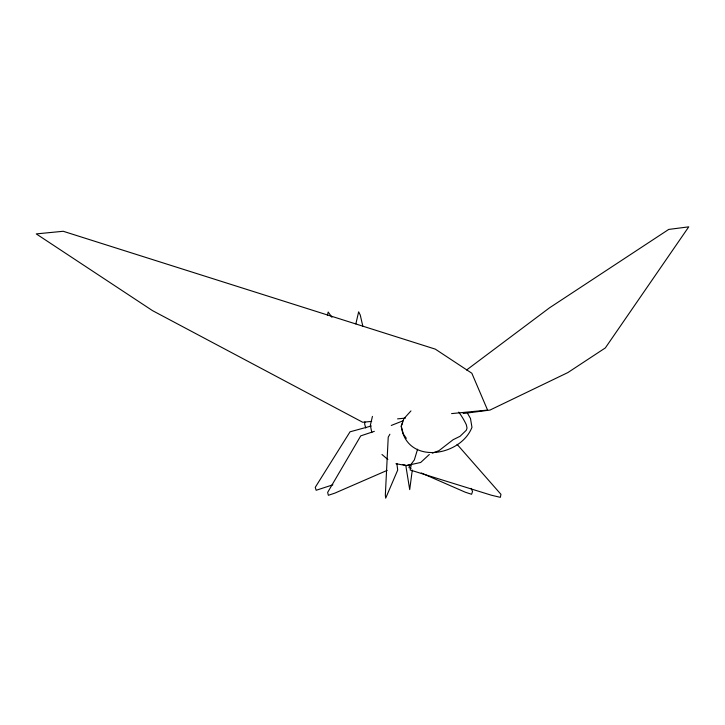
<?xml version="1.0" encoding="UTF-8"?>
<svg xmlns="http://www.w3.org/2000/svg" width="725" height="725" viewBox="0 0 725 725"><rect width="100%" height="100%" fill="white"/><g stroke="black" fill="none" stroke-linecap="round" stroke-linejoin="round"><path stroke-width="1.09" d="M412.289 470.072L409.707 489.611L405.819 465.595M364.929 421.868L364.639 423.962L365.753 428.013M411.32 464.48L410.169 469.999L491.432 495.229L500.332 497.341L500.957 494.341L457.085 444.353M327.419 315.321L328.18 312.031L331.932 317.287M355.857 323.894L358.648 311.813L360.252 315.049L362.799 326.069M372.433 416.386L370.348 425.312L371.825 432.626M417.591 449.201L414.347 459.886L410.984 464.408L406.453 465.586L395.95 463.728M410.024 464.39L408.982 467.607L411.03 468.504M402.656 422.467L401.288 426.155C406.326 465.069 460.284 457.049 471.966 427.324L470.471 418.434L467.326 412.978M389.887 434.239L388.228 437.166L385.337 495.166L385.7 498.157L397.699 470.081L396.874 463.483M429.327 454.484L420.69 462.468L406.453 465.586L402.583 464.453M410.957 410.921L403.87 418.724L401.197 426.218L403.308 433.922L406.335 438.335M466.592 369.995L549.496 307.835L668.722 229.426L688.75 226.843L605.33 347.928L567.865 372.568L489.964 410.078L463.139 413.531M387.114 470.398L334.805 493.145L328.353 495.302L327.655 492.402L360.742 435.87L374.345 431.339M391.282 425.448L403.462 420.627M432.308 453.152L438.978 450.66L453.098 439.722L460.04 436.305L466.32 430.233L467.027 428.031L466.329 424.741A102.479 40.999 89.6 0 0 458.717 412.126M332.857 484.817L316.163 490.272L315.248 487.345L350.039 431.81L371.327 425.983M371.698 421.397L362.699 422.267L152.531 310.644L36.25 233.903L63.211 231.275L435.308 349.133L471.839 373.239L487.581 410.096L451.575 413.603M397.572 418.869L405.447 418.098M421.279 472.981L465.332 492.23L471.612 494.287L472.555 491.378L471.032 488.369M381.975 454.475L387.857 459.505"/></g></svg>
